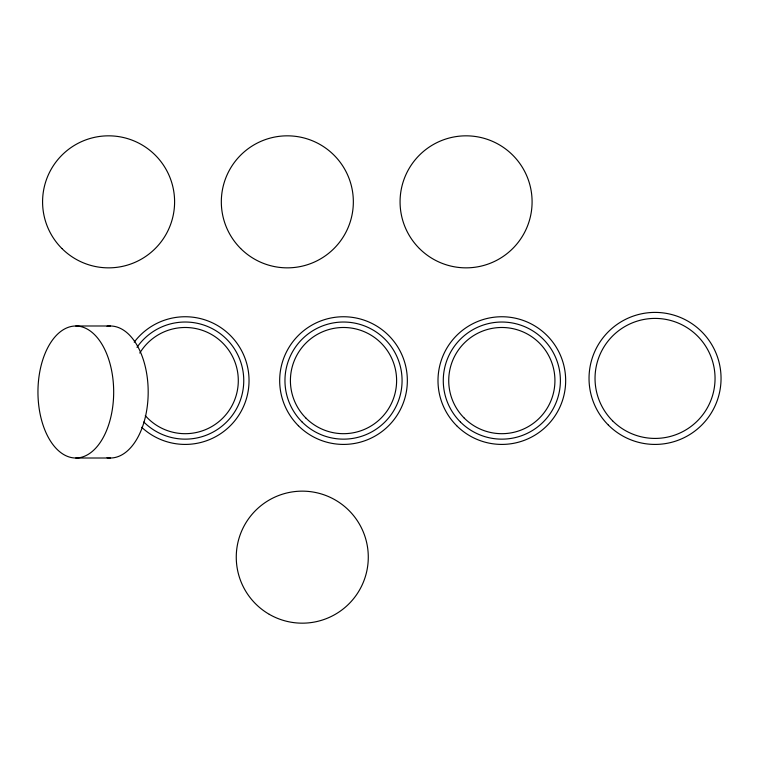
<?xml version="1.0" encoding="UTF-8"?>
<svg xmlns="http://www.w3.org/2000/svg" width="759" height="759" viewBox="0 0 759 759"><rect width="100%" height="100%" fill="white"/><g stroke="black" fill="none" stroke-linecap="round" stroke-linejoin="round"><path stroke-width="1.14" d="M75.815 325.99L110.321 325.99M75.815 458.009A66.005 37.865 90 0 0 108.603 358.998A66.005 37.865 90 0 0 43.026 358.998A66.005 37.865 90 0 0 75.815 458.009L110.321 458.009M107.028 326.247A66.005 37.865 -90 0 1 148.185 392.005A66.005 37.865 -90 0 1 107.028 457.762M134.21 342.167A63.841 63.841 0 0 1 225.376 330.971A63.841 63.841 0 0 1 233.364 422.478A63.841 63.841 0 0 1 141.648 427.26M137 347.328A58.557 58.557 0 0 1 221.305 334.482A58.557 58.557 0 0 1 229.028 419.414A58.557 58.557 0 0 1 143.793 421.995M139.789 353.049A53.102 53.102 0 0 1 217.207 338.22A53.102 53.102 0 0 1 224.095 416.738A53.102 53.102 0 0 1 145.282 415.609M269.274 614.325A66.005 66.005 0 0 0 368.286 557.163A66.005 66.005 0 0 0 269.274 499.991A66.005 66.005 0 0 0 269.274 614.325M608.367 425.087A66.005 66.005 0 0 0 718.801 395.496A66.005 66.005 0 0 0 637.958 314.653A66.005 66.005 0 0 0 608.367 425.087M612.608 420.847A60.008 60.008 0 0 0 713.005 393.949A60.008 60.008 0 0 0 639.514 320.45A60.008 60.008 0 0 0 612.608 420.847M419.404 248.516A66.005 66.005 0 0 0 529.839 218.924A66.005 66.005 0 0 0 448.996 138.081A66.005 66.005 0 0 0 419.404 248.516M240.66 248.516A66.005 66.005 0 0 0 351.094 218.924A66.005 66.005 0 0 0 270.251 138.081A66.005 66.005 0 0 0 240.66 248.516M61.915 248.516A66.005 66.005 0 0 0 172.35 218.924A66.005 66.005 0 0 0 91.507 138.081A66.005 66.005 0 0 0 61.915 248.516M456.69 425.723A63.841 63.841 0 0 0 563.491 397.109A63.841 63.841 0 0 0 485.305 318.922A63.841 63.841 0 0 0 456.69 425.723M460.428 421.995A58.557 58.557 0 0 0 558.396 395.743A58.557 58.557 0 0 0 486.671 324.027A58.557 58.557 0 0 0 460.428 421.995M464.28 418.133A53.102 53.102 0 0 0 553.121 394.329A53.102 53.102 0 0 0 488.084 329.292A53.102 53.102 0 0 0 464.28 418.133M298.372 425.723A63.841 63.841 0 0 0 405.173 397.109A63.841 63.841 0 0 0 326.987 318.922A63.841 63.841 0 0 0 298.372 425.723M302.11 421.995A58.557 58.557 0 0 0 400.078 395.743A58.557 58.557 0 0 0 328.353 324.027A58.557 58.557 0 0 0 302.11 421.995M305.962 418.133A53.102 53.102 0 0 0 394.803 394.329A53.102 53.102 0 0 0 329.767 329.292A53.102 53.102 0 0 0 305.962 418.133"/></g></svg>
